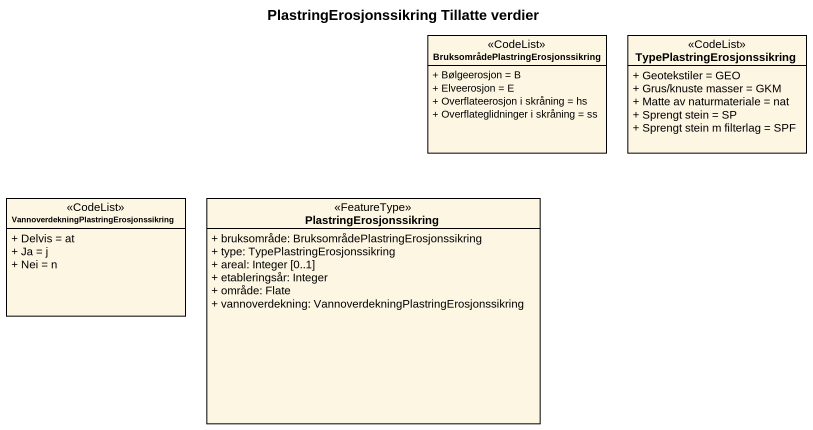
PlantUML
@startuml
title PlastringErosjonssikring Tillatte verdier
hide circle
hide empty members
skinparam classAttributeIconSize 0
class "BruksområdePlastringErosjonssikring" as BruksområdePlastringErosjons <<CodeList>> {
  + Bølgeerosjon = B
  + Elveerosjon = E
  + Overflateerosjon i skråning = hs
  + Overflateglidninger i skråning = ss
}
class TypePlastringErosjonssikring <<CodeList>> {
  + Geotekstiler = GEO
  + Grus/knuste masser = GKM
  + Matte av naturmateriale = nat
  + Sprengt stein = SP
  + Sprengt stein m filterlag = SPF
}
class "VannoverdekningPlastringErosjonssikring" as VannoverdekningPlastringEros <<CodeList>> {
  + Delvis = at
  + Ja = j
  + Nei = n
}
class PlastringErosjonssikring <<FeatureType>> {
  + bruksområde: BruksområdePlastringErosjonssikring
  + type: TypePlastringErosjonssikring
  + areal: Integer [0..1]
  + etableringsår: Integer
  + område: Flate
  + vannoverdekning: VannoverdekningPlastringErosjonssikring
}
@enduml
